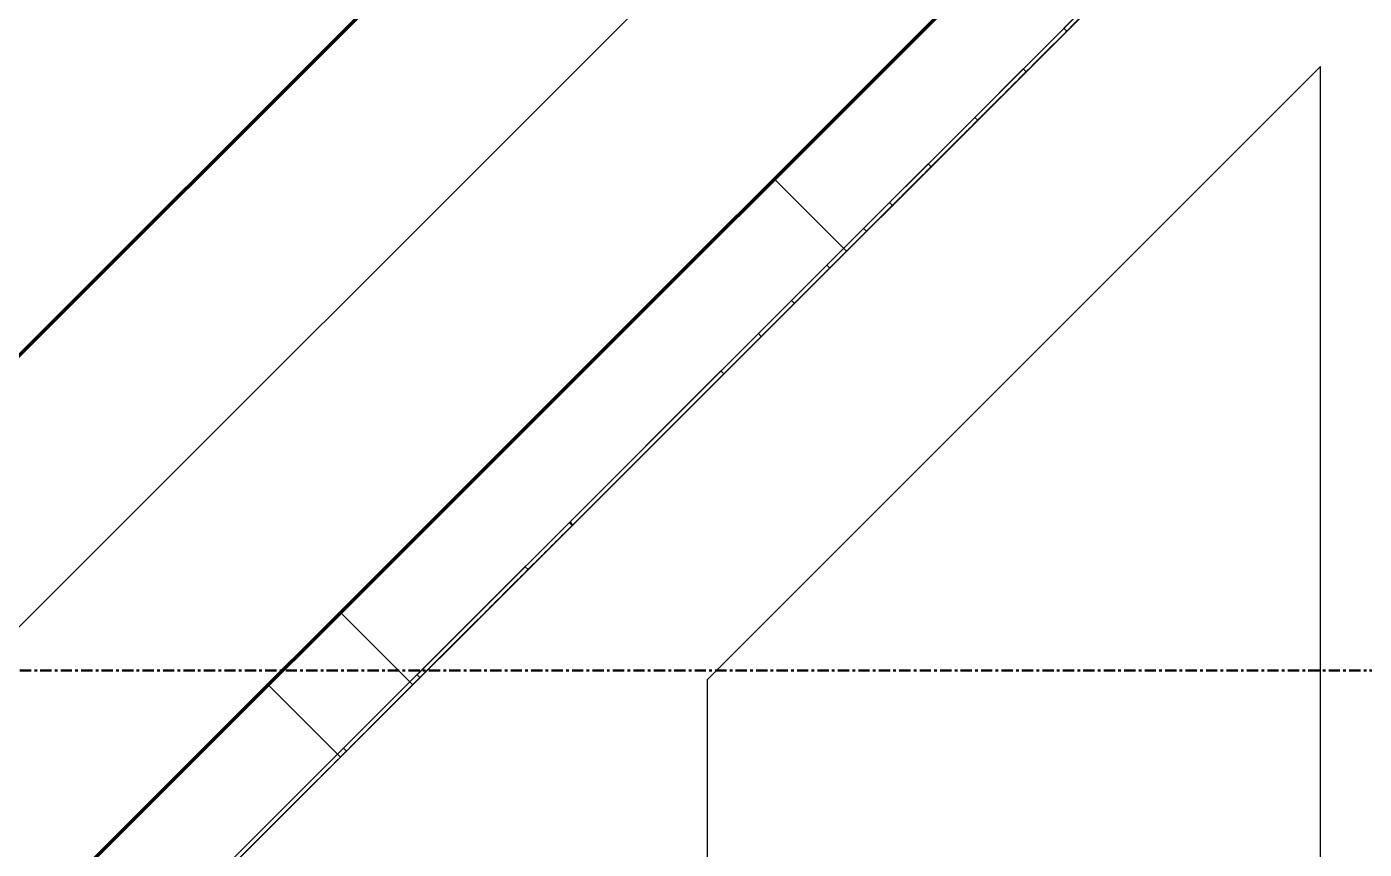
# Model space of a CAD drawing. Header units: millimetres. Extents: x -920231 to -841213, y -17301 to 22361.
# Drawn here: x -875547 to -874893, y -1676 to -1273 of the extents above; entities that cross this region are included whole.
import ezdxf
from ezdxf.xclip import XClip

# ---------------------------------------------------------------- set-up
doc = ezdxf.new("R2010")
doc.units = ezdxf.units.MM
doc.header["$XCLIPFRAME"] = 0
doc.linetypes.add('DPA_Grid _ Level 100', pattern=[10, 5.5, -1.6, 1.3, -1.6])
for name, color, linetype, lineweight in [('A-GLAZ-CURT', 2, 'Continuous', 9), ('A-WALL', 5, 'Continuous', 35), ('A-WALL-FNSH', 2, 'Continuous', 35), ('A-WALL-PATT', 1, 'Continuous', 35), ('G-ANNO-SECL', 3, 'Continuous', 9)]:
    doc.layers.add(name, color=color, linetype=linetype, lineweight=lineweight)
doc.layers.add('A11_ALU.SOLID SHEET', color=2, linetype='Continuous')
pattern_1 = [(45, (0, 0), (-212.13203, 212.13203), []), (135, (0, 0), (-212.13203, -212.13203), [])]

# ---------------------------------------------------------------- blocks, each defined once
blk = doc.blocks.new('PPLS-PP19_Custom Tile Pattern - Custom Tile Pattern-V32-4230-01 ENLARGED MULTI-PURPOSE LEVEL - REFLECTED CEILING PLAN - SHEET 1')
at = {"layer": 'A-GLAZ-CURT'}
for p, q in [((-300, 0), (-202.31, 0)), ((-202.31, 0), (-202.31, -2)), ((-174.21, 0), (-140.66, 0)), ((-174.21, -2), (-174.21, 0)), ((-140.66, 0), (-140.66, -2)), ((-108.4, 0), (-81.66, 0)), ((-108.4, -2), (-108.4, 0)), ((-81.66, 0), (-81.66, -2)), ((-63.81, 0), (-38.36, 0)), ((-63.81, -2), (-63.81, 0)), ((-38.36, 0), (-38.36, -2)), ((-13.88, 0), (9.01, 0)), ((-13.88, -2), (-13.88, 0)), ((34.85, 0), (139.22, 0)), ((139.22, 0), (139.22, -2)), ((170.29, 0), (245.04, 0)), ((170.29, -2), (170.29, 0)), ((197.58, 0), (204.51, 0)), ((204.51, 0), (197.58, 0)), ((204.65, 0), (211.72, 0)), ((211.72, 0), (204.65, 0)), ((230.06, 0), (300, 0)), ((295.8, 0), (300, 0)), ((295.8, -2), (295.8, 0)), ((300, 0), (300, -2)), ((-300, -2), (300, -2)), ((-202.31, -2), (-300, -2)), ((-140.66, -2), (-174.21, -2)), ((-81.66, -2), (-108.4, -2)), ((-38.36, -2), (-63.81, -2)), ((9.01, -2), (-13.88, -2)), ((9.01, 0), (9.01, -2)), ((34.85, -2), (34.85, 0)), ((139.22, -2), (34.85, -2)), ((139.77, 0), (139.77, -2)), ((245.04, -2), (170.29, -2)), ((245.04, 0), (245.04, -2)), ((300, -2), (295.8, -2)), ((300, -2), (300, -50)), ((300, -50), (-300, -50))]:
    blk.add_line(p, q, dxfattribs=at)
at = {"layer": 'A-GLAZ-CURT', "flags": 128}
for points in [[(-174.21, 0), (-178.96, 0), (-183.97, 0), (-189.27, 0), (-194.85, 0), (-200.68, 0), (-206.74, 0), (-213.02, 0), (-219.49, 0), (-226.14, 0), (-232.95, 0), (-239.91, 0), (-247.01, 0), (-253.56, 0)], [(-252.56, 0), (-245.12, 0), (-237.77, 0), (-230.5, 0), (-223.32, 0), (-216.2, 0), (-209.18, 0), (-202.31, 0)]]:
    blk.add_lwpolyline(points, dxfattribs=at)
at = {"layer": 'A-GLAZ-CURT'}
for points, knots in [([(-148.24, 0), (-148.94, 0), (-150.95, 0), (-158.72, 0), (-174.02, 0), (-185.59, 0), (-209.77, 0), (-232.01, 0), (-248.89, 0), (-253.44, 0), (-253.58, 0)], [-2656.439487, -2656.439487, -2656.439487, -2656.439487, -2477.344047, -2237.412286, -2029.680487, -1755.085331, -1400.429864, -858.079193, -543.655514, -533.865337, -533.865337, -533.865337, -533.865337]), ([(-253.56, 0), (-223.66, 0), (-186.99, 0), (-156.5, 0), (-147.82, 0)], [-4462.977868, -4462.977868, -4462.977868, -4462.977868, -2700.551212, -1898.635818, -1898.635818, -1898.635818, -1898.635818]), ([(-147.83, 0), (-167.6, 0), (-200.86, 0), (-239.49, 0), (-253.33, 0)], [-16768.532662, -16768.532662, -16768.532662, -16768.532662, -15131.813646, -14305.832277, -14305.832277, -14305.832277, -14305.832277]), ([(-252.33, 0), (-249.79, 0), (-239.61, 0), (-225.99, 0), (-213.1, 0), (-200.2, 0), (-185.8, 0), (-172.42, 0), (-160.64, 0), (-158.69, 0)], [-5568.921334, -5568.921334, -5568.921334, -5568.921334, -5413.335975, -5017.494783, -4832.723979, -4666.091899, -4349.945572, -4000.813434, -3879.041757, -3879.041757, -3879.041757, -3879.041757]), ([(-133.82, 0), (-135.51, 0), (-137.8, 0), (-149.31, 0), (-162.01, 0), (-177.91, 0), (-199.46, 0), (-216.65, 0), (-231.26, 0), (-233.46, 0), (-234, 0)], [-2731.647847, -2731.647847, -2731.647847, -2731.647847, -2418.507304, -2308.929706, -2113.765672, -1763.376603, -1422.553702, -978.033455, -846.069444, -682.911962, -682.911962, -682.911962, -682.911962]), ([(-223.63, 0), (-219.39, 0), (-206.17, 0), (-188.58, 0), (-169.02, 0), (-156.53, 0), (-149.21, 0), (-147.82, 0)], [-5463.295695, -5463.295695, -5463.295695, -5463.295695, -5161.076232, -4739.070012, -4465.409639, -4149.119819, -4074.349204, -4074.349204, -4074.349204, -4074.349204]), ([(-150.34, 0), (-150.07, 0), (-149.51, 0), (-148.9, 0), (-148.61, 0)], [-4948.728362, -4948.728362, -4948.728362, -4948.728362, -4883.323924, -4825.010153, -4825.010153, -4825.010153, -4825.010153]), ([(-50.39, 0), (-51.05, 0), (-60.24, 0), (-78.2, 0), (-110.94, 0), (-130.1, 0), (-146.51, 0), (-148.29, 0)], [-8117.630418, -8117.630418, -8117.630418, -8117.630418, -8073.216054, -7508.296369, -7004.680444, -6449.282163, -6303.399616, -6303.399616, -6303.399616, -6303.399616]), ([(-147.86, 0), (-146.64, 0), (-141.6, 0), (-139.19, 0), (-137.8, 0)], [-6148.471466, -6148.471466, -6148.471466, -6148.471466, -6017.569127, -5695.996646, -5695.996646, -5695.996646, -5695.996646]), ([(-118.78, 0), (-121.86, 0), (-126.28, 0), (-136.61, 0), (-144.45, 0), (-147.08, 0)], [-5938.474035, -5938.474035, -5938.474035, -5938.474035, -5700.061948, -5508.838257, -5319.88299, -5319.88299, -5319.88299, -5319.88299]), ([(-137.88, 0), (-140.56, 0), (-144.54, 0), (-146.3, 0), (-146.79, 0)], [-3187.727384, -3187.727384, -3187.727384, -3187.727384, -2919.378265, -2789.261461, -2789.261461, -2789.261461, -2789.261461]), ([(-146.69, 0), (-146.59, 0), (-145.49, 0), (-135.69, 0), (-128.29, 0), (-125.15, 0)], [-420.34245, -420.34245, -420.34245, -420.34245, -406.956646, -290.263673, 0, 0, 0, 0]), ([(-146.54, 0), (-144.94, 0), (-140.04, 0), (-127.26, 0), (-107.3, 0), (-90.42, 0), (-75.26, 0), (-68.41, 0), (-65.12, 0), (-63.63, 0)], [-4701.291944, -4701.291944, -4701.291944, -4701.291944, -4440.880425, -4054.690705, -3793.097032, -3402.597032, -3144.956779, -3050.982048, -2969.237017, -2969.237017, -2969.237017, -2969.237017]), ([(-108.4, 0), (-116.54, 0), (-128.93, 0), (-142.47, 0), (-146.42, 0)], [-17961.803277, -17961.803277, -17961.803277, -17961.803277, -17136.203329, -16807.286119, -16807.286119, -16807.286119, -16807.286119]), ([(-146.3, 0), (-142.49, 0), (-135.37, 0), (-128.08, 0), (-125.44, 0), (-124.73, 0)], [-4046.8857, -4046.8857, -4046.8857, -4046.8857, -3839.893365, -3647.167523, -3541.024987, -3541.024987, -3541.024987, -3541.024987]), ([(-89.75, 0), (-93.82, 0), (-105.51, 0), (-122.65, 0), (-137.71, 0), (-143.86, 0), (-145.56, 0)], [-1611.312725, -1611.312725, -1611.312725, -1611.312725, -1374.161226, -945.742622, -741.901385, -560.4566, -560.4566, -560.4566, -560.4566]), ([(-134.77, 0), (-134.18, 0), (-132.42, 0), (-128.78, 0), (-126.5, 0)], [-5463.506987, -5463.506987, -5463.506987, -5463.506987, -5364.112219, -5231.017328, -5231.017328, -5231.017328, -5231.017328]), ([(-127.41, 0), (-131.63, 0), (-133.13, 0), (-134.06, 0), (-134.11, 0)], [-8540.990293, -8540.990293, -8540.990293, -8540.990293, -8266.114998, -8251.085632, -8251.085632, -8251.085632, -8251.085632]), ([(-120.13, 0), (-120.14, 0), (-120.24, 0), (-121.3, 0), (-129.25, 0), (-133.82, 0)], [-2933.992132, -2933.992132, -2933.992132, -2933.992132, -2920.575025, -2840.280255, -2731.647847, -2731.647847, -2731.647847, -2731.647847]), ([(-133.03, 0), (-132.24, 0), (-129.11, 0), (-117.33, 0), (-95.54, 0), (-84.96, 0), (-81.66, 0)], [-7526.323981, -7526.323981, -7526.323981, -7526.323981, -7293.749979, -6839.55839, -6236.997189, -5931.848349, -5931.848349, -5931.848349, -5931.848349]), ([(-113.44, 0), (-113.46, 0), (-114.06, 0), (-119.73, 0), (-125.43, 0), (-127.03, 0), (-127.41, 0)], [-323.250712, -323.250712, -323.250712, -323.250712, -282.672656, -98.539552, -24.539552, 0, 0, 0, 0]), ([(-126.5, 0), (-122.44, 0), (-108.71, 0), (-86.68, 0), (-63.44, 0), (-54.99, 0), (-51.6, 0), (-50.82, 0)], [-5231.017328, -5231.017328, -5231.017328, -5231.017328, -4994.692869, -4542.524482, -4008.285538, -3689.699207, -3611.892917, -3611.892917, -3611.892917, -3611.892917]), ([(-125.15, 0), (-124.93, 0), (-121.96, 0), (-113.01, 0), (-100.39, 0), (-93.24, 0), (-89.11, 0)], [-3362.7396, -3362.7396, -3362.7396, -3362.7396, -3342.215224, -3074.362186, -2902.289527, -2683.104643, -2683.104643, -2683.104643, -2683.104643]), ([(-50.21, 0), (-53.09, 0), (-62.17, 0), (-81.23, 0), (-99.51, 0), (-114.02, 0), (-117.28, 0), (-118.78, 0)], [-1315.191974, -1315.191974, -1315.191974, -1315.191974, -1060.00838, -740.068933, -229.489605, -116.330425, 0, 0, 0, 0]), ([(-63.81, 0), (-70.01, 0), (-86.35, 0), (-107.8, 0), (-116.79, 0), (-117.66, 0)], [-2747.631049, -2747.631049, -2747.631049, -2747.631049, -2193.204658, -1433.981041, -969.752135, -969.752135, -969.752135, -969.752135]), ([(-115.82, 0), (-114.96, 0), (-110.41, 0), (-99.64, 0), (-92.02, 0), (-90.05, 0)], [-5724.064692, -5724.064692, -5724.064692, -5724.064692, -5430.283136, -5103.229623, -4993.333029, -4993.333029, -4993.333029, -4993.333029]), ([(-51.36, 0), (-53.43, 0), (-60.28, 0), (-75.59, 0), (-94, 0), (-109.74, 0), (-113.27, 0), (-114.09, 0)], [-1583.251936, -1583.251936, -1583.251936, -1583.251936, -1466.981642, -1208.454564, -789.402658, -501.969187, -365.365831, -365.365831, -365.365831, -365.365831]), ([(-89.12, 0), (-85.93, 0), (-73.13, 0), (-60.15, 0), (-50.4, 0)], [-4976.067581, -4976.067581, -4976.067581, -4976.067581, -4799.173296, -4291.112203, -4291.112203, -4291.112203, -4291.112203]), ([(-87.93, 0), (-86.85, 0), (-80.34, 0), (-71.67, 0), (-65.93, 0), (-65.07, 0)], [-2662.16885, -2662.16885, -2662.16885, -2662.16885, -2605.247022, -2322.099534, -2241.8264, -2241.8264, -2241.8264, -2241.8264]), ([(-65.4, 0), (-66.52, 0), (-73.66, 0), (-80.63, 0), (-86.16, 0)], [-2101.71225, -2101.71225, -2101.71225, -2101.71225, -2007.031671, -1681.3698, -1681.3698, -1681.3698, -1681.3698]), ([(-83.28, 0), (-83.28, 0), (-82.91, 0), (-76.14, 0), (-64.83, 0), (-56.59, 0), (-51.99, 0)], [-1393.4169, -1393.4169, -1393.4169, -1393.4169, -1353.722004, -1274.333717, -1073.56893, -750.600169, -750.600169, -750.600169, -750.600169]), ([(-30.38, 0), (-34.88, 0), (-44.2, 0), (-56.37, 0), (-71.66, 0), (-77.19, 0), (-81.21, 0), (-82.06, 0)], [-2656.515091, -2656.515091, -2656.515091, -2656.515091, -2413.671296, -2161.752162, -2006.592567, -1646.621388, -1501.200339, -1501.200339, -1501.200339, -1501.200339]), ([(-50.42, 0), (-50.83, 0), (-58.28, 0), (-65.35, 0), (-66.28, 0), (-66.31, 0)], [-3007.041107, -3007.041107, -3007.041107, -3007.041107, -2981.410125, -2542.574734, -2526.906796, -2526.906796, -2526.906796, -2526.906796]), ([(-65.47, 0), (-65.27, 0), (-62.78, 0), (-55.26, 0), (-43.47, 0), (-38.36, 0)], [-2362.748727, -2362.748727, -2362.748727, -2362.748727, -2315.303971, -1809.437387, -1213.642243, -1213.642243, -1213.642243, -1213.642243]), ([(-63.63, 0), (-61.49, 0), (-57.39, 0), (-55.41, 0), (-52.19, 0), (-50.56, 0)], [-2969.237017, -2969.237017, -2969.237017, -2969.237017, -2851.217951, -2734.127174, -2632.406338, -2632.406338, -2632.406338, -2632.406338]), ([(28.34, 0), (26.8, 0), (22.11, 0), (12.82, 0), (-2.9, 0), (-20.62, 0), (-32.81, 0), (-44.01, 0), (-49.92, 0), (-51.05, 0)], [-2192.395352, -2192.395352, -2192.395352, -2192.395352, -2106.613311, -1925.670641, -1617.263037, -1290.787923, -1039.307308, -819.71621, -689.793104, -689.793104, -689.793104, -689.793104]), ([(-50.5, 0), (-49.93, 0), (-46.63, 0), (-30.79, 0), (-18.03, 0), (8.61, 0), (15.02, 0), (22.28, 0), (26.04, 0), (27.59, 0)], [-3601.191355, -3601.191355, -3601.191355, -3601.191355, -3546.54457, -3315.260113, -2864.387349, -2439.246196, -2084.094819, -1956.422387, -1868.220474, -1868.220474, -1868.220474, -1868.220474]), ([(9.32, 0), (9.08, 0), (7.65, 0), (2.57, 0), (-12.23, 0), (-25.64, 0), (-38.16, 0), (-47, 0), (-50.37, 0)], [-2922.926651, -2922.926651, -2922.926651, -2922.926651, -2882.788014, -2720.818881, -2518.50168, -2125.455881, -1792.521578, -1601.763236, -1601.763236, -1601.763236, -1601.763236]), ([(-50.36, 0), (-49.53, 0), (-43.88, 0), (-36.49, 0), (-33.57, 0), (-29.94, 0), (-28.57, 0)], [-711.782351, -711.782351, -711.782351, -711.782351, -651.549973, -296.515819, -83.513472, 0, 0, 0, 0]), ([(31.18, 0), (25.97, 0), (11.99, 0), (-16.19, 0), (-38.07, 0), (-49.82, 0)], [-4496.803627, -4496.803627, -4496.803627, -4496.803627, -4222.080604, -3745.412743, -3019.381004, -3019.381004, -3019.381004, -3019.381004]), ([(-30.36, 0), (-31.11, 0), (-37.13, 0), (-43.61, 0), (-49.51, 0)], [-8592.879863, -8592.879863, -8592.879863, -8592.879863, -8532.293389, -8137.138066, -8137.138066, -8137.138066, -8137.138066]), ([(-49.48, 0), (-49.41, 0), (-47.15, 0), (-46.01, 0), (-40.22, 0), (-36.78, 0)], [-515.928705, -515.928705, -515.928705, -515.928705, -508.377888, -260.442412, 0, 0, 0, 0]), ([(-48.87, 0), (-46.83, 0), (-43.63, 0), (-40.79, 0), (-40.46, 0), (-40.44, 0)], [-2598.08239, -2598.08239, -2598.08239, -2598.08239, -2474.780881, -2410.990208, -2350.645972, -2350.645972, -2350.645972, -2350.645972]), ([(-36.33, 0), (-36.43, 0), (-37.27, 0), (-45.02, 0), (-45.68, 0), (-48.36, 0), (-48.79, 0)], [-1855.773136, -1855.773136, -1855.773136, -1855.773136, -1810.870157, -1672.078046, -1405.135169, -1360.9003, -1360.9003, -1360.9003, -1360.9003]), ([(-48.76, 0), (-44.97, 0), (-31.99, 0), (-12.78, 0), (4.23, 0), (9.64, 0), (10.14, 0), (10.18, 0)], [-4262.601366, -4262.601366, -4262.601366, -4262.601366, -4065.652676, -3589.737505, -3285.047089, -3066.359526, -3044.715262, -3044.715262, -3044.715262, -3044.715262]), ([(-34.88, 0), (-34.77, 0), (-33.58, 0), (-31.83, 0), (-30.4, 0)], [-9067.096702, -9067.096702, -9067.096702, -9067.096702, -9057.163041, -8960.021872, -8960.021872, -8960.021872, -8960.021872]), ([(-33.34, 0), (-33.34, 0), (-32.93, 0), (-31.16, 0), (-30.52, 0)], [-2415.024266, -2415.024266, -2415.024266, -2415.024266, -2357.633367, -2323.618664, -2323.618664, -2323.618664, -2323.618664]), ([(-30.52, 0), (-27.11, 0), (-17.83, 0), (4.88, 0), (18.66, 0), (26.74, 0)], [-2323.618664, -2323.618664, -2323.618664, -2323.618664, -2142.497158, -1716.209403, -1258.626777, -1258.626777, -1258.626777, -1258.626777]), ([(50.45, 0), (47.49, 0), (38.62, 0), (24.74, 0), (2.64, 0), (-17.39, 0), (-28.24, 0), (-30.47, 0)], [-4259.967552, -4259.967552, -4259.967552, -4259.967552, -4098.545751, -3766.694881, -3333.063701, -2994.501669, -2722.065482, -2722.065482, -2722.065482, -2722.065482]), ([(30.82, 0), (29.27, 0), (20.14, 0), (3.54, 0), (-14.34, 0), (-28.18, 0), (-30.47, 0)], [-10462.034656, -10462.034656, -10462.034656, -10462.034656, -10363.088938, -9884.23066, -9424.652049, -9313.983636, -9313.983636, -9313.983636, -9313.983636]), ([(-30.41, 0), (-27.73, 0), (-16.62, 0), (2.71, 0), (20.42, 0), (28.34, 0)], [-6041.304081, -6041.304081, -6041.304081, -6041.304081, -5862.463379, -5340.621928, -4926.363141, -4926.363141, -4926.363141, -4926.363141]), ([(-30, 0), (-29.55, 0), (-27.96, 0), (-26.95, 0), (-26.54, 0)], [-8950.851873, -8950.851873, -8950.851873, -8950.851873, -8919.836787, -8834.607043, -8834.607043, -8834.607043, -8834.607043]), ([(6.91, 0), (5.6, 0), (-0.55, 0), (-13.89, 0), (-24.92, 0), (-29.03, 0)], [-3475.000784, -3475.000784, -3475.000784, -3475.000784, -3285.499107, -2903.012179, -2680.714891, -2680.714891, -2680.714891, -2680.714891]), ([(-15.24, 0), (-16.29, 0), (-19.41, 0), (-25.28, 0), (-28.41, 0), (-29.01, 0)], [-55015.658871, -55015.658871, -55015.658871, -55015.658871, -54789.006179, -54461.685999, -54366.725219, -54366.725219, -54366.725219, -54366.725219]), ([(-28.79, 0), (-26.35, 0), (-21.45, 0), (-15.75, 0), (-15.19, 0)], [-54042.258393, -54042.258393, -54042.258393, -54042.258393, -53749.15266, -53717.791567, -53717.791567, -53717.791567, -53717.791567]), ([(-28.57, 0), (-26.93, 0), (-20.29, 0), (-11.45, 0), (2.08, 0), (13.15, 0), (21.24, 0), (24.62, 0), (24.72, 0), (24.72, 0)], [-5361.429781, -5361.429781, -5361.429781, -5361.429781, -5261.36855, -5050.479954, -4785.90057, -4596.498881, -4445.288762, -4384.376941, -4376.041937, -4376.041937, -4376.041937, -4376.041937]), ([(-15.19, 0), (-13.07, 0), (3.33, 0), (20.55, 0), (28.34, 0)], [-461.142613, -461.142613, -461.142613, -461.142613, -429.606584, -404.554201, -404.554201, -404.554201, -404.554201]), ([(28.31, 0), (24.65, 0), (16.95, 0), (11.55, 0), (9.01, 0)], [-298.787184, -298.787184, -298.787184, -298.787184, -285.83788, -269.307637, -269.307637, -269.307637, -269.307637]), ([(24.69, 0), (24.54, 0), (20.99, 0), (16.4, 0), (12.55, 0), (11.19, 0)], [-4368.572414, -4368.572414, -4368.572414, -4368.572414, -4306.476363, -4080.000647, -3872.143731, -3872.143731, -3872.143731, -3872.143731]), ([(18.16, 0), (19.15, 0), (22.55, 0), (24.31, 0), (24.88, 0)], [-5700.113719, -5700.113719, -5700.113719, -5700.113719, -5554.232259, -5434.992151, -5434.992151, -5434.992151, -5434.992151]), ([(26.94, 0), (24.66, 0), (21.82, 0), (20.18, 0), (19.75, 0)], [-6089.998379, -6089.998379, -6089.998379, -6089.998379, -5972.647715, -5918.449129, -5918.449129, -5918.449129, -5918.449129]), ([(51.19, 0), (48.26, 0), (42.87, 0), (32.99, 0), (28.73, 0), (28.26, 0)], [-6510.30005, -6510.30005, -6510.30005, -6510.30005, -6314.283804, -6135.05769, -6111.936022, -6111.936022, -6111.936022, -6111.936022]), ([(28.31, 0), (28.72, 0), (31.25, 0), (37.44, 0), (45.92, 0), (57.76, 0), (64.47, 0), (72.74, 0), (75.22, 0), (76.03, 0), (76.21, 0)], [-1229.271647, -1229.271647, -1229.271647, -1229.271647, -1206.526904, -1089.329421, -901.315459, -753.071572, -495.328968, -421.953223, -334.951786, -290.452333, -290.452333, -290.452333, -290.452333]), ([(50.25, 0), (45.19, 0), (37.67, 0), (30.53, 0), (28.36, 0)], [-2579.643523, -2579.643523, -2579.643523, -2579.643523, -2313.748533, -2192.696995, -2192.696995, -2192.696995, -2192.696995]), ([(28.36, 0), (28.97, 0), (32.62, 0), (39.04, 0), (51.19, 0), (58.74, 0), (61.34, 0), (61.45, 0)], [-1853.468581, -1853.468581, -1853.468581, -1853.468581, -1818.904206, -1645.594513, -1443.202566, -1228.752106, -1120.932285, -1120.932285, -1120.932285, -1120.932285]), ([(28.59, 0), (32.96, 0), (51.23, 0), (88.72, 0), (120.63, 0), (138.28, 0), (138.53, 0)], [-404.286242, -404.286242, -404.286242, -404.286242, -390.253598, -346.313304, -291.370682, -290.5735, -290.5735, -290.5735, -290.5735]), ([(50.27, 0), (45.39, 0), (38.07, 0), (31.28, 0), (29.03, 0)], [-322.371326, -322.371326, -322.371326, -322.371326, -307.516438, -299.629745, -299.629745, -299.629745, -299.629745]), ([(29.48, 0), (29.61, 0), (31.19, 0), (37.6, 0), (45.65, 0), (51.16, 0)], [-4904.749014, -4904.749014, -4904.749014, -4904.749014, -4887.603822, -4705.298446, -4391.531717, -4391.531717, -4391.531717, -4391.531717]), ([(29.77, 0), (36.05, 0), (43.24, 0), (50.33, 0), (51.19, 0)], [-4901.322694, -4901.322694, -4901.322694, -4901.322694, -4573.028122, -4527.983303, -4527.983303, -4527.983303, -4527.983303]), ([(51.17, 0), (49.96, 0), (43.96, 0), (36.46, 0), (30.82, 0)], [-498.192126, -498.192126, -498.192126, -498.192126, -360.610861, 0, 0, 0, 0]), ([(136.44, 0), (121.66, 0), (86.93, 0), (51.16, 0), (31.18, 0)], [-106.750556, -106.750556, -106.750556, -106.750556, -59.610984, 0, 0, 0, 0]), ([(34.85, 0), (38.34, 0), (44.03, 0), (49.97, 0), (51.18, 0)], [-133.562983, -133.562983, -133.562983, -133.562983, -118.513713, -114.705724, -114.705724, -114.705724, -114.705724]), ([(36.29, 0), (37.77, 0), (43.72, 0), (48.41, 0), (50.21, 0)], [-314.598523, -314.598523, -314.598523, -314.598523, -305.899624, -299.838748, -299.838748, -299.838748, -299.838748]), ([(49.76, 0), (48.84, 0), (45.41, 0), (41.83, 0), (38.22, 0), (37.25, 0)], [-336.738185, -336.738185, -336.738185, -336.738185, -334.000314, -326.15566, -321.97841, -321.97841, -321.97841, -321.97841]), ([(87.07, 0), (77.44, 0), (65.35, 0), (53.44, 0), (51.18, 0)], [-359.157807, -359.157807, -359.157807, -359.157807, -330.153101, -323.289713, -323.289713, -323.289713, -323.289713]), ([(70.61, 0), (66.16, 0), (59.1, 0), (52.16, 0), (51.18, 0)], [-4647.237329, -4647.237329, -4647.237329, -4647.237329, -4326.416877, -4273.128834, -4273.128834, -4273.128834, -4273.128834]), ([(53.18, 0), (53.06, 0), (52.67, 0), (51.78, 0), (51.19, 0)], [-622.740158, -622.740158, -622.740158, -622.740158, -566.066452, -499.147692, -499.147692, -499.147692, -499.147692]), ([(87.08, 0), (81.16, 0), (70.51, 0), (58.99, 0), (52.26, 0), (51.2, 0)], [-379.231483, -379.231483, -379.231483, -379.231483, -357.622665, -341.267687, -338.161764, -338.161764, -338.161764, -338.161764]), ([(76.63, 0), (74.8, 0), (67.65, 0), (58.62, 0), (51.92, 0), (51.2, 0)], [-3095.572228, -3095.572228, -3095.572228, -3095.572228, -2950.589685, -2634.532728, -2596.247809, -2596.247809, -2596.247809, -2596.247809]), ([(51.25, 0), (54.54, 0), (65.31, 0), (77.21, 0), (85.43, 0)], [-298.649973, -298.649973, -298.649973, -298.649973, -287.17622, -255.559425, -255.559425, -255.559425, -255.559425]), ([(87.08, 0), (85.67, 0), (81.9, 0), (74.4, 0), (62.26, 0), (55.34, 0), (52.01, 0), (51.57, 0)], [-7270.135223, -7270.135223, -7270.135223, -7270.135223, -7135.649961, -6924.452779, -6738.82075, -6548.303034, -6518.871504, -6518.871504, -6518.871504, -6518.871504]), ([(51.93, 0), (57.04, 0), (68.51, 0), (80.73, 0), (87.07, 0)], [-113.921368, -113.921368, -113.921368, -113.921368, -97.899267, -79.124568, -79.124568, -79.124568, -79.124568]), ([(51.96, 0), (59.92, 0), (71.85, 0), (82.12, 0), (83.66, 0)], [-4514.376165, -4514.376165, -4514.376165, -4514.376165, -4094.177415, -3869.465285, -3869.465285, -3869.465285, -3869.465285]), ([(52.06, 0), (52.43, 0), (59.78, 0), (71.67, 0), (81.69, 0), (83.85, 0), (84.58, 0)], [-4374.505878, -4374.505878, -4374.505878, -4374.505878, -4353.683244, -3960.84581, -3759.045785, -3579.141173, -3579.141173, -3579.141173, -3579.141173]), ([(61.47, 0), (61.47, 0), (61.21, 0), (56.86, 0), (55.04, 0), (54.9, 0)], [-1113.311073, -1113.311073, -1113.311073, -1113.311073, -1096.402191, -891.204116, -871.836221, -871.836221, -871.836221, -871.836221]), ([(76.22, 0), (75.58, 0), (73.64, 0), (71.05, 0), (70.61, 0)], [-193.634889, -193.634889, -193.634889, -193.634889, -31.537676, 0, 0, 0, 0]), ([(87.09, 0), (88.1, 0), (103.05, 0), (121.33, 0), (129.71, 0), (131.81, 0)], [-253.417064, -253.417064, -253.417064, -253.417064, -249.500363, -194.761443, -167.000777, -167.000777, -167.000777, -167.000777]), ([(87.64, 0), (92.62, 0), (105.5, 0), (116.36, 0), (128.82, 0), (129.02, 0), (129.02, 0)], [-78.566461, -78.566461, -78.566461, -78.566461, -63.759246, -39.050993, -35.895543, -35.445596, -35.445596, -35.445596, -35.445596]), ([(112.96, 0), (110.69, 0), (104.85, 0), (94.47, 0), (90.23, 0), (87.73, 0)], [-8062.814755, -8062.814755, -8062.814755, -8062.814755, -7723.759874, -7531.75727, -7290.843129, -7290.843129, -7290.843129, -7290.843129]), ([(103.09, 0), (101.08, 0), (96.13, 0), (91.12, 0), (88.18, 0)], [-375.435014, -375.435014, -375.435014, -375.435014, -369.147452, -360.27396, -360.27396, -360.27396, -360.27396]), ([(152.49, 0), (149.18, 0), (137.03, 0), (114.81, 0), (94.22, 0), (88.54, 0)], [-484.335931, -484.335931, -484.335931, -484.335931, -458.593899, -401.860199, -381.017509, -381.017509, -381.017509, -381.017509]), ([(94.4, 0), (94.4, 0), (94.64, 0), (99.11, 0), (108.97, 0), (120.79, 0), (139.94, 0), (163.31, 0), (185.23, 0), (193.62, 0), (194.69, 0), (194.79, 0)], [-2348.345796, -2348.345796, -2348.345796, -2348.345796, -2310.419338, -2233.599744, -2052.234781, -1843.028543, -1530.39897, -1095.004608, -529.74427, -295.064701, -265.121568, -265.121568, -265.121568, -265.121568]), ([(129.02, 0), (129, 0), (124.41, 0), (122.35, 0), (114.96, 0), (108.04, 0), (103.09, 0)], [-35.354907, -35.354907, -35.354907, -35.354907, -31.430235, -22.807238, -15.488593, 0, 0, 0, 0]), ([(113.66, 0), (112.64, 0), (111.06, 0), (105.66, 0), (105.23, 0), (105.23, 0)], [-9177.88488, -9177.88488, -9177.88488, -9177.88488, -9012.77275, -8966.157302, -8929.495943, -8929.495943, -8929.495943, -8929.495943]), ([(105.26, 0), (105.52, 0), (109.64, 0), (111.59, 0), (112.42, 0)], [-8920.561005, -8920.561005, -8920.561005, -8920.561005, -8814.835624, -8663.23713, -8663.23713, -8663.23713, -8663.23713]), ([(152.78, 0), (152.56, 0), (149.26, 0), (143.29, 0), (134.04, 0), (126.24, 0), (119.33, 0), (116.6, 0), (115.28, 0)], [-10116.027535, -10116.027535, -10116.027535, -10116.027535, -10098.273015, -9847.788484, -9677.714971, -9567.007022, -9453.21225, -9263.659506, -9263.659506, -9263.659506, -9263.659506]), ([(192.39, 0), (192.31, 0), (189.39, 0), (183.13, 0), (171, 0), (161.95, 0), (161.28, 0), (158.35, 0), (157.85, 0), (157.77, 0)], [-11579.574382, -11579.574382, -11579.574382, -11579.574382, -11565.880756, -11105.624034, -10839.086983, -10768.332124, -10666.779182, -10580.760289, -10550.278881, -10550.278881, -10550.278881, -10550.278881]), ([(300, 0), (286.53, 0), (254.22, 0), (207.11, 0), (177.41, 0), (159.34, 0), (158.33, 0), (158.3, 0)], [-285.253232, -285.253232, -285.253232, -285.253232, -244.693688, -187.987675, -143.776725, -129.632772, -123.352749, -123.352749, -123.352749, -123.352749]), ([(160.63, 0), (162.13, 0), (166.04, 0), (174.15, 0), (185.98, 0), (208.82, 0), (219.42, 0), (230.06, 0)], [-107.933655, -107.933655, -107.933655, -107.933655, -87.660824, -65.295536, -41.623857, -24.459831, 0, 0, 0, 0]), ([(204.47, 0), (199.81, 0), (187.54, 0), (175.3, 0), (169.49, 0)], [-184.406837, -184.406837, -184.406837, -184.406837, -162.427601, -142.916156, -142.916156, -142.916156, -142.916156]), ([(170.29, 0), (170.39, 0), (171.48, 0), (172.17, 0), (172.45, 0)], [-59.471458, -59.471458, -59.471458, -59.471458, -56.742688, -29.735729, -29.735729, -29.735729, -29.735729]), ([(172.07, 0), (177.66, 0), (187.87, 0), (198.84, 0), (202.75, 0), (203.09, 0)], [-255.364076, -255.364076, -255.364076, -255.364076, -237.955587, -223.92608, -222.566766, -222.566766, -222.566766, -222.566766]), ([(204.47, 0), (205.69, 0), (208.84, 0), (213.96, 0), (215.11, 0)], [-220.731377, -220.731377, -220.731377, -220.731377, -215.862851, -208.75215, -208.75215, -208.75215, -208.75215]), ([(215.22, 0), (214.62, 0), (210.69, 0), (207.68, 0), (204.9, 0)], [-203.825446, -203.825446, -203.825446, -203.825446, -198.527383, -185.084126, -185.084126, -185.084126, -185.084126]), ([(219.84, 0), (220.8, 0), (227.72, 0), (240.28, 0), (245.04, 0)], [-10674.31991, -10674.31991, -10674.31991, -10674.31991, -10511.382485, -9932.504441, -9932.504441, -9932.504441, -9932.504441]), ([(300, 0), (288.22, 0), (262, 0), (232.23, 0), (221.93, 0), (220.47, 0)], [-12528.858583, -12528.858583, -12528.858583, -12528.858583, -11905.454923, -11162.864862, -10952.500711, -10952.500711, -10952.500711, -10952.500711]), ([(284.78, 0), (284.83, 0), (285.23, 0), (287.47, 0), (293.59, 0), (297.76, 0), (300, 0)], [-4096.535135, -4096.535135, -4096.535135, -4096.535135, -4053.389046, -3959.664717, -3862.421465, -3746.95702, -3746.95702, -3746.95702, -3746.95702]), ([(295.8, 0), (294.18, 0), (290.94, 0), (286.68, 0), (285.79, 0)], [-4679.165325, -4679.165325, -4679.165325, -4679.165325, -4358.271401, -4213.061173, -4213.061173, -4213.061173, -4213.061173])]:
    blk.add_open_spline(points, degree=3, knots=knots, dxfattribs=at)
for points in [[(-148.12, 0), (-149.28, 0), (-150.06, 0), (-150.57, 0)], [(-147.43, 0), (-145.11, 0), (-142.85, 0), (-140.66, 0)], [(-146.49, 0), (-144.76, 0), (-142.55, 0), (-138.62, 0)], [(-116.45, 0), (-115.91, 0), (-115.29, 0), (-114.71, 0)], [(-86.16, 0), (-87.14, 0), (-88.12, 0), (-89.1, 0)], [(-39.84, 0), (-39.08, 0), (-38.11, 0), (-37.36, 0)], [(-36.78, 0), (-35.07, 0), (-33.25, 0), (-31.34, 0)], [(-31.35, 0), (-33.64, 0), (-35.42, 0), (-36.04, 0)], [(-26.75, 0), (-27.42, 0), (-28.61, 0), (-30.02, 0)], [(80.35, 0), (79.57, 0), (78.27, 0), (76.63, 0)], [(84.06, 0), (83.48, 0), (82.41, 0), (81.72, 0)], [(87.16, 0), (88.63, 0), (90.94, 0), (92.75, 0)], [(165.59, 0), (162.5, 0), (158.33, 0), (152.78, 0)], [(157.9, 0), (156.91, 0), (155.06, 0), (152.98, 0)]]:
    blk.add_open_spline(points, degree=3, dxfattribs=at)
blk = doc.blocks.new('PPLS-PP19_Custom Tile Pattern - Custom Tile Pattern-V33-4230-01 ENLARGED MULTI-PURPOSE LEVEL - REFLECTED CEILING PLAN - SHEET 1')
at = {"layer": 'A-GLAZ-CURT'}
for p, q in [((-300, 0), (-202.31, 0)), ((-300, -2), (-300, 0)), ((-291.48, 0), (-277.34, 0)), ((-277.34, 0), (-291.48, 0)), ((-300, -2), (300, -2)), ((-300, -50), (-300, -2)), ((-202.31, -2), (-300, -2)), ((300, -50), (-300, -50))]:
    blk.add_line(p, q, dxfattribs=at)
at = {"layer": 'A-GLAZ-CURT', "flags": 128}
for points in [[(-300, 0), (-291.7, 0), (-283.58, 0), (-275.62, 0), (-267.8, 0), (-260.12, 0), (-252.56, 0), (-245.12, 0)], [(-174.21, 0), (-178.96, 0), (-183.97, 0), (-189.27, 0), (-194.85, 0), (-200.68, 0), (-206.74, 0), (-213.02, 0), (-219.49, 0), (-226.14, 0), (-232.95, 0), (-239.91, 0), (-247.01, 0), (-254.25, 0), (-261.61, 0), (-269.09, 0), (-276.68, 0), (-284.36, 0), (-292.14, 0), (-300, 0)], [(-244.05, 0), (-237.77, 0), (-230.5, 0), (-223.32, 0), (-216.2, 0), (-209.18, 0), (-202.31, 0)]]:
    blk.add_lwpolyline(points, dxfattribs=at)
at = {"layer": 'A-GLAZ-CURT'}
for points, knots in [([(-300, 0), (-284.65, 0), (-265.39, 0), (-247.81, 0), (-244.04, 0)], [-5323.127839, -5323.127839, -5323.127839, -5323.127839, -4502.809032, -4272.65314, -4272.65314, -4272.65314, -4272.65314]), ([(-244.06, 0), (-256.49, 0), (-274.61, 0), (-294.48, 0), (-300, 0)], [-14493.011556, -14493.011556, -14493.011556, -14493.011556, -13729.592194, -13439.944408, -13439.944408, -13439.944408, -13439.944408]), ([(-160.47, 0), (-163.99, 0), (-174.08, 0), (-185.59, 0), (-209.77, 0), (-232.01, 0), (-255.22, 0), (-261.45, 0), (-263.63, 0), (-263.99, 0)], [-2232.995944, -2232.995944, -2232.995944, -2232.995944, -2029.680487, -1755.085331, -1400.429864, -858.079193, -543.655514, -208.940337, -132.821974, -132.821974, -132.821974, -132.821974]), ([(-244.04, 0), (-236.73, 0), (-225.99, 0), (-213.1, 0), (-200.2, 0), (-185.8, 0), (-173.07, 0), (-162.54, 0), (-160.82, 0)], [-5413.335975, -5413.335975, -5413.335975, -5413.335975, -5017.494783, -4832.723979, -4666.091899, -4349.945572, -4000.813434, -3917.448111, -3917.448111, -3917.448111, -3917.448111]), ([(-160.68, 0), (-177.06, 0), (-203.63, 0), (-233.49, 0), (-243.8, 0)], [-16422.447066, -16422.447066, -16422.447066, -16422.447066, -15131.813646, -14498.251803, -14498.251803, -14498.251803, -14498.251803]), ([(-242.89, 0), (-217.59, 0), (-190.33, 0), (-166.59, 0), (-162.03, 0)], [-4249.150971, -4249.150971, -4249.150971, -4249.150971, -2700.551212, -2315.992608, -2315.992608, -2315.992608, -2315.992608])]:
    blk.add_open_spline(points, degree=3, knots=knots, dxfattribs=at)
blk.add_open_spline([(-255.81, 0), (-252.63, 0), (-248.34, 0), (-244.04, 0)], degree=3, dxfattribs=at)
blk = doc.blocks.new('*U1512')
at = {"layer": 'A11_ALU.SOLID SHEET', "linetype": 'ByBlock'}
blk.add_lwpolyline([(-130232, -4871.76), (-130532, -5171.76), (-130532, -5744.5), (-130232, -5744.5)], close=True, dxfattribs=at)

msp = doc.modelspace()

# ---------------------------------------------------------------- block references
ref = msp.add_blockref('*U1512', (-744682.37, 3579.02))
XClip(ref).set_block_clipping_path([(-170955.001718735, -20880.0077451951), (-101425.4223389953, 14393.0014498747)])

# ---------------------------------------------------------------- next in the draw order: hatches: boundary and pattern name
at = {"layer": 'A-WALL-PATT', "lineweight": 9}
h = msp.add_hatch(dxfattribs=at)
h.set_pattern_fill('FP_2', color=256, style=0, pattern_type=2)
h.set_pattern_definition([(45, (0, 0), (-84.852814, 84.852814), [])])
h.paths.add_polyline_path([(-881289.54, -7455.78), (-870754.74, 3079.02), (-871037.59, 3079.02), (-881572.39, -7455.78)])
h = msp.add_hatch(dxfattribs=at)
h.set_pattern_fill('FP_3', color=256, style=0, pattern_type=2)
h.set_pattern_definition(pattern_1)
h.paths.add_polyline_path([(-881268.83, -7505.78), (-870734.03, 3029.02), (-870804.74, 3029.02), (-881339.54, -7505.78)])
h = msp.add_hatch(dxfattribs=at)
h.set_pattern_fill('FP_3', color=256, style=0, pattern_type=2)
h.set_pattern_definition(pattern_1)
h.paths.add_polyline_path([(-881289.54, -7455.78), (-881218.83, -7455.78), (-870734.03, 3029.02), (-870804.74, 3029.02), (-880711.94, -6878.17)])

# ---------------------------------------------------------------- next in the draw order: linework, layer by layer
at = {"layer": 'A-WALL', "color": 7, "lineweight": 70}
for p, q in [((-870804.74, 3029.02), (-881289.54, -7455.78)), ((-881289.54, -7455.78), (-870804.74, 3029.02)), ((-881289.54, -7455.78), (-870804.74, 3029.02)), ((-881372.39, -7255.78), (-874987.39, -870.78))]:
    msp.add_line(p, q, dxfattribs=at)
at = {"layer": 'A-WALL-FNSH', "color": 250}
for q in [(-881268.83, -7505.78), (-881218.83, -7455.78)]:
    msp.add_line((-870734.03, 3029.02), q, dxfattribs=at)
at = {"layer": 'G-ANNO-SECL', "linetype": 'DPA_Grid _ Level 100', "lineweight": 50}
msp.add_line((-918400.37, -1588.28), (-846031.71, -1588.28), dxfattribs=at)

# ---------------------------------------------------------------- next in the draw order: block references
at = {"layer": 'A-GLAZ-CURT', "rotation": 224.9999999999958}
for name, p in [('PPLS-PP19_Custom Tile Pattern - Custom Tile Pattern-V32-4230-01 ENLARGED MULTI-PURPOSE LEVEL - REFLECTED CEILING PLAN - SHEET 1', (-875181.48, -1418.43)), ('PPLS-PP19_Custom Tile Pattern - Custom Tile Pattern-V33-4230-01 ENLARGED MULTI-PURPOSE LEVEL - REFLECTED CEILING PLAN - SHEET 1', (-875605.75, -1842.69))]:
    msp.add_blockref(name, p, dxfattribs=at)

doc.saveas('drawing.dxf')
